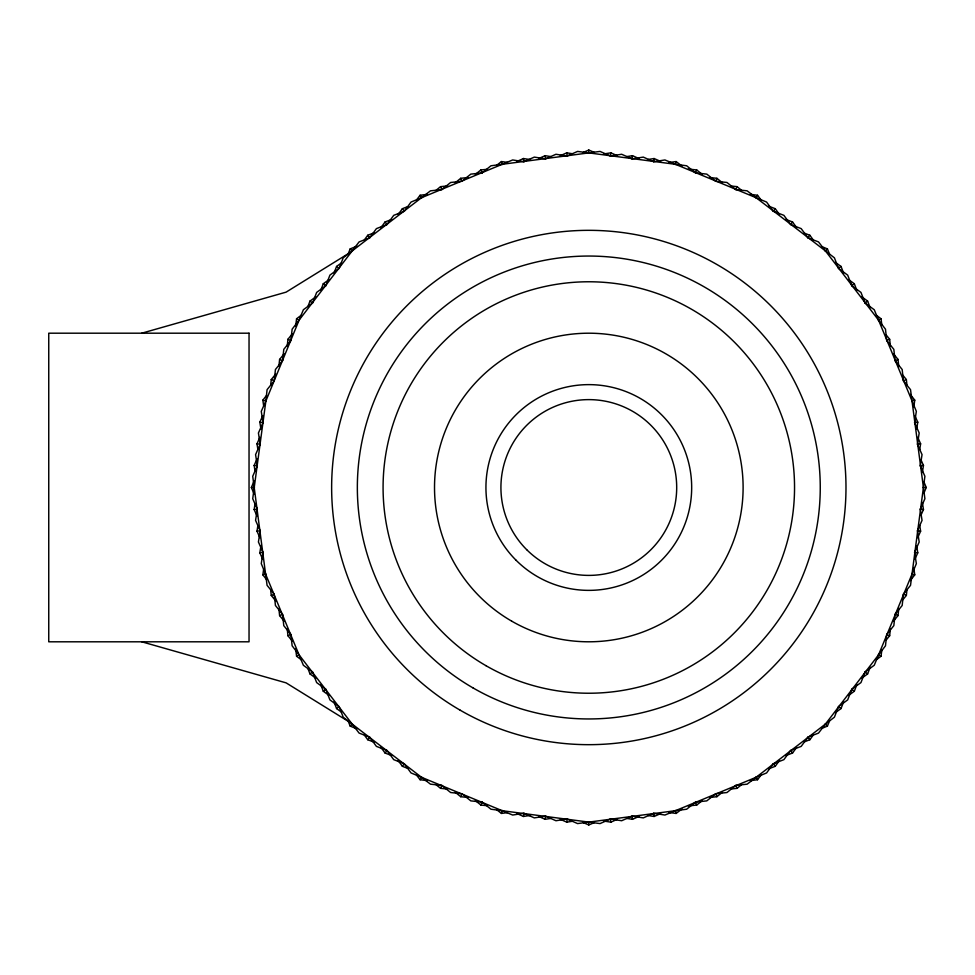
<?xml version="1.0" encoding="UTF-8"?>
<svg xmlns="http://www.w3.org/2000/svg" width="975" height="975" viewBox="0 0 975 975"><rect width="100%" height="100%" fill="white"/><g stroke="black" fill="none" stroke-linecap="round" stroke-linejoin="round"><path stroke-width="1.46" d="M265.882 400.969L267.077 389.659L274.231 380.811L275.438 369.501L282.579 360.653L283.786 349.342L290.928 340.494L292.134 329.184L359.105 241.91L369.72 237.815L376.411 228.625L387.026 224.53L393.729 215.341L404.332 211.246L411.036 202.057L512.679 159.961L523.916 161.728L534.312 157.109L545.549 158.876L555.945 154.269L567.17 156.024L577.578 151.417L686.644 165.774L695.492 172.916L706.802 174.123L715.65 181.265L726.96 182.471L735.808 189.625L747.118 190.82L834.405 257.802L838.488 268.405L847.677 275.108L851.772 285.724L860.962 292.415L865.057 303.03L874.246 309.733L916.354 411.365L914.587 422.602L919.193 432.997L917.438 444.234L922.045 454.63L920.278 465.867L924.897 476.263L910.528 585.341L903.386 594.189L902.18 605.499L895.038 614.347L893.831 625.658L886.689 634.506L885.483 645.816L818.513 733.09L807.897 737.185L801.194 746.375L790.591 750.47L783.888 759.659L773.273 763.754L766.582 772.943L664.938 815.039L653.701 813.272L643.305 817.891L632.068 816.124L621.672 820.731L610.435 818.976L600.039 823.582L490.973 809.226L482.125 802.084L470.815 800.877L461.967 793.735L450.657 792.529L441.809 785.375L430.499 784.18L343.212 717.198L339.129 706.595L329.928 699.892L325.845 689.276L316.656 682.585L312.561 671.97L303.371 665.267L261.263 563.635L263.031 552.398L258.424 542.003L260.179 530.766L255.572 520.37L257.339 509.133L252.72 498.737L265.882 400.969L303.371 309.733L312.561 303.03L316.656 292.415L325.845 285.724L329.928 275.108L339.129 268.405L343.212 257.802L430.499 190.82L441.809 189.625L450.657 182.471L461.967 181.265L470.815 174.123L482.125 172.916L490.973 165.774L600.039 151.417L610.435 156.024L621.672 154.269L632.068 158.876L643.305 157.109L653.701 161.728L664.938 159.961L766.582 202.057L773.273 211.246L783.888 215.341L790.591 224.53L801.194 228.625L807.897 237.815L818.513 241.91L885.483 329.184L886.689 340.494L893.831 349.342L895.038 360.653L902.18 369.501L903.386 380.811L910.528 389.659L924.897 498.737L920.278 509.133L922.045 520.37L917.438 530.766L919.193 542.003L914.587 552.398L916.354 563.635L874.246 665.267L865.057 671.97L860.962 682.585L851.772 689.276L847.677 699.892L838.488 706.595L834.405 717.198L747.118 784.18L735.808 785.375L726.96 792.529L715.65 793.735L706.802 800.877L695.492 802.084L686.644 809.226L577.578 823.582L567.17 818.976L555.945 820.731L545.549 816.124L534.312 817.891L523.916 813.272L512.679 815.039L411.036 772.943L404.332 763.754L393.729 759.659L387.026 750.47L376.411 746.375L369.72 737.185L359.105 733.09L292.134 645.816L290.928 634.506L283.786 625.658L282.579 614.347L275.438 605.499L274.231 594.189L267.077 585.341L252.72 476.263L257.339 465.867L255.572 454.63L260.179 444.234L258.424 432.997L263.031 422.602L261.263 411.365L265.882 400.969L262.86 400.164L266.455 395.533M270.66 385.235L271.257 379.58L275.718 374.047M278.85 366.49L279.606 359.422L284.078 353.901M287.198 346.332L287.954 339.263L292.427 333.742M886.08 640.161L889.663 635.737L890.407 628.668M893.539 621.099L898.012 615.578L898.755 608.51M902.789 599.844L906.36 595.42L906.957 589.765M295.657 326.052L296.571 318.776L301.251 315.23M876.367 659.77L881.047 656.224L881.778 650.398M516.994 813.589L523.49 816.465L523.916 813.272M610.435 156.024L610.862 152.843L617.358 155.72M550.741 818.427L545.122 819.317L545.549 816.124M632.068 158.876L632.495 155.683L638.991 158.572M572.374 821.279L566.755 822.157L567.17 818.976M653.701 161.728L654.128 158.535L660.623 161.411M266.455 579.467L262.86 574.836L263.664 569.022M913.758 407.428L914.757 400.164L910.26 394.363M257.034 516.055L254.146 509.547L255.023 503.929M259.874 537.676L256.998 531.18L257.875 525.562M262.726 559.309L259.837 552.813L260.947 545.793M916.671 429.207L917.767 422.187L914.891 415.691M919.742 449.438L920.619 443.82L917.743 437.324M922.362 472.473L923.471 465.453L921.168 460.249M496.836 809.847L501.467 813.443L502.283 810.432M675.334 164.568L676.138 161.558L681.939 166.055M307.966 306.382L310.013 301.068L315.754 296.887M320.738 290.392L323.286 283.762L329.038 279.581M334.023 273.085L336.57 266.455L341.165 263.104M835.295 712.737L841.035 708.545L843.594 701.915M848.579 695.419L854.319 691.238L856.879 684.608M861.863 678.112L867.604 673.932L870.163 667.29M347.977 254.329L350.196 248.893L356.984 246.127M821.986 728.325L827.409 726.107L829.628 720.671M436.154 784.777L440.578 788.348L441.809 785.375M695.492 172.916L696.723 169.955L702.256 174.415M455.203 792.236L460.736 796.697L461.967 793.735M715.65 181.265L716.881 178.303L709.812 177.548M486.549 805.655L480.894 805.045L482.125 802.084M735.808 189.625L737.039 186.652L741.463 190.223M254.207 494.264L251.367 487.5L254.207 480.736M923.983 492.911L926.25 487.5L923.983 482.089M260.947 429.207L259.837 422.187L262.726 415.691M257.875 449.438L256.998 443.82L259.874 437.324M255.023 471.071L254.146 465.453L257.034 458.945M921.168 514.751L923.471 509.547L922.362 502.527M917.743 537.676L920.619 531.18L919.742 525.562M914.891 559.309L917.767 552.813L916.671 545.793M416.544 775.064L420.091 779.732L421.651 777.026M755.966 197.974L757.526 195.268L761.073 199.936M364.406 239.862L367.758 235.267L374.388 232.708M380.884 227.723L385.064 221.983L391.706 219.424M398.19 214.451L402.383 208.699L407.684 206.651M768.605 768.861L775.235 766.301L779.427 760.549M785.911 755.576L792.541 753.017L796.733 747.277M804.546 741.78L809.859 739.733L813.199 735.138M416.544 199.936L420.091 195.268L427.367 194.342M750.25 780.658L757.526 779.732L761.073 775.064M364.406 735.138L367.758 739.733L369.72 737.185M773.273 211.246L775.235 208.699L779.427 214.451M380.884 747.277L385.064 753.017L387.026 750.47M790.591 224.53L792.541 221.983L785.911 219.424M407.684 768.349L402.383 766.301L404.332 763.754M807.897 237.815L809.859 235.267L813.199 239.862M910.26 580.637L914.757 574.836L913.758 567.572M347.977 720.671L350.196 726.107L352.402 723.901M825.203 251.099L827.409 248.893L829.628 254.329M436.154 190.223L440.578 186.652L447.647 185.896M455.203 182.764L460.736 178.303L467.805 177.548M475.361 174.415L480.894 169.955L486.549 169.345M688.24 805.959L696.723 805.045L702.256 800.585M709.812 797.453L716.881 796.697L722.414 792.236M731.384 788.958L737.039 788.348L741.463 784.777M496.836 165.153L501.467 161.558L507.28 162.35M668.874 812.455L676.138 813.443L681.939 808.945M307.966 668.618L310.013 673.932L312.561 671.97M838.488 268.405L841.035 266.455L843.594 273.085M320.738 684.608L323.286 691.238L325.845 689.276M851.772 285.724L854.319 283.762L848.579 279.581M334.023 701.915L336.57 708.545L339.129 706.595M865.057 303.03L867.604 301.068L870.163 307.71M348.575 253.463L286.089 292.147L141.777 333.194M295.657 648.948L296.571 656.224L299.276 654.664M878.341 320.336L881.047 318.776L881.778 324.602M516.994 161.411L523.49 158.535L530.51 159.632M538.627 158.572L545.122 155.683L550.741 156.573M560.259 155.72L566.755 152.843L572.374 153.721M603.842 821.06L610.862 822.157L617.358 819.28M626.876 818.427L632.495 819.317L638.991 816.428M648.509 815.588L654.128 816.465L660.623 813.589M583.403 152.332L588.803 150.053L594.214 152.332M583.403 822.668L588.803 824.947L594.214 822.668M270.66 589.765L271.257 595.42L274.231 594.189M886.689 340.494L889.663 339.263L886.08 334.839M278.85 608.51L279.606 615.578L282.579 614.347M895.038 360.653L898.012 359.422L893.539 353.901M287.198 628.668L287.954 635.737L290.928 634.506M903.386 380.811L906.36 379.58L906.957 385.235M262.86 574.836L265.882 574.031M911.735 400.969L914.757 400.164M603.842 153.94L610.862 152.843M626.876 156.573L632.495 155.683M648.509 159.413L654.128 158.535M523.49 816.465L530.51 815.368M668.874 162.545L676.138 161.558M501.467 813.443L507.28 812.65M254.146 509.547L257.339 509.133M914.587 422.602L917.767 422.187M256.998 531.18L260.179 530.766M917.438 444.234L920.619 443.82M259.837 552.813L263.031 552.398M920.278 465.867L923.471 465.453M251.367 487.5L254.487 487.5M923.13 487.5L926.25 487.5M688.24 169.041L696.723 169.955M731.384 186.042L737.039 186.652M440.578 788.348L447.647 789.104M460.736 796.697L467.805 797.453M750.25 194.342L757.526 195.268M420.091 779.732L427.367 780.658M259.837 422.187L263.031 422.602M920.278 509.133L923.471 509.547M256.998 443.82L260.179 444.234M917.438 530.766L920.619 531.18M254.146 465.453L257.339 465.867M914.587 552.398L917.767 552.813M911.735 574.031L914.757 574.836M141.777 641.806L286.089 682.853L348.575 721.537M768.605 206.139L775.235 208.699M804.546 233.22L809.859 235.267M367.758 739.733L374.388 742.292M385.064 753.017L391.706 755.576M821.986 246.675L827.409 248.893M350.196 726.107L356.984 728.873M287.954 339.263L290.928 340.494M903.386 594.189L906.36 595.42M279.606 359.422L282.579 360.653M895.038 614.347L898.012 615.578M271.257 379.58L274.231 380.811M886.689 634.506L889.663 635.737M560.259 819.28L566.755 822.157M538.627 816.428L545.122 819.317M296.571 318.776L299.276 320.336M878.341 654.664L881.047 656.224M835.295 262.263L841.035 266.455M861.863 296.887L867.604 301.068M310.013 673.932L315.754 678.112M323.286 691.238L329.038 695.419M336.57 708.545L341.165 711.896M876.367 315.23L881.047 318.776M296.571 656.224L301.251 659.77M336.57 266.455L339.129 268.405M865.057 671.97L867.604 673.932M323.286 283.762L325.845 285.724M851.772 689.276L854.319 691.238M310.013 301.068L312.561 303.03M838.488 706.595L841.035 708.545M716.881 178.303L722.414 182.764M475.361 800.585L480.894 805.045M350.196 248.893L352.402 251.099M825.203 723.901L827.409 726.107M902.789 375.156L906.36 379.58M271.257 595.42L275.718 600.953M279.606 615.578L284.078 621.099M287.954 635.737L292.427 641.257M402.383 208.699L404.332 211.246M807.897 737.185L809.859 739.733M385.064 221.983L387.026 224.53M790.591 750.47L792.541 753.017M367.758 235.267L369.72 237.815M773.273 763.754L775.235 766.301M792.541 221.983L796.733 227.723M398.19 760.549L402.383 766.301M420.091 195.268L421.651 197.974M755.966 777.026L757.526 779.732M480.894 169.955L482.125 172.916M735.808 785.375L737.039 788.348M460.736 178.303L461.967 181.265M715.65 793.735L716.881 796.697M440.578 186.652L441.809 189.625M695.492 802.084L696.723 805.045M854.319 283.762L856.879 290.392M501.467 161.558L502.283 164.568M675.334 810.432L676.138 813.443M262.86 400.164L263.664 405.978M566.755 152.843L567.17 156.024M653.701 813.272L654.128 816.465M545.122 155.683L545.549 158.876M632.068 816.124L632.495 819.317M523.49 158.535L523.916 161.728M610.435 818.976L610.862 822.157M898.012 359.422L898.755 366.49M889.663 339.263L890.407 346.332M588.803 150.053L588.803 153.185M588.803 821.815L588.803 824.947M249.039 333.194L48.75 333.194L48.75 641.806L249.039 641.806L249.039 333.194M516.067 560.235A102.863 102.863 0 0 0 688.167 514.13A102.863 102.863 0 0 0 562.185 388.135A102.863 102.863 0 0 0 516.067 560.235M511.656 621.124A154.306 154.306 0 0 0 743.108 487.5A154.306 154.306 0 0 0 511.656 353.876A154.306 154.306 0 0 0 511.656 621.124M526.658 549.644A87.884 87.884 0 0 0 673.701 510.242A87.884 87.884 0 0 0 566.061 402.614A87.884 87.884 0 0 0 526.658 549.644M460.224 710.214A257.168 257.168 0 0 0 845.983 487.5A257.168 257.168 0 0 0 460.224 264.786A257.168 257.168 0 0 0 460.224 710.214M473.082 687.948A231.453 231.453 0 0 0 820.255 487.5A231.453 231.453 0 0 0 473.082 287.052A231.453 231.453 0 0 0 473.082 687.948M485.94 665.669A205.737 205.737 0 0 0 794.54 487.5A205.737 205.737 0 0 0 485.94 309.331A205.737 205.737 0 0 0 485.94 665.669"/></g></svg>
